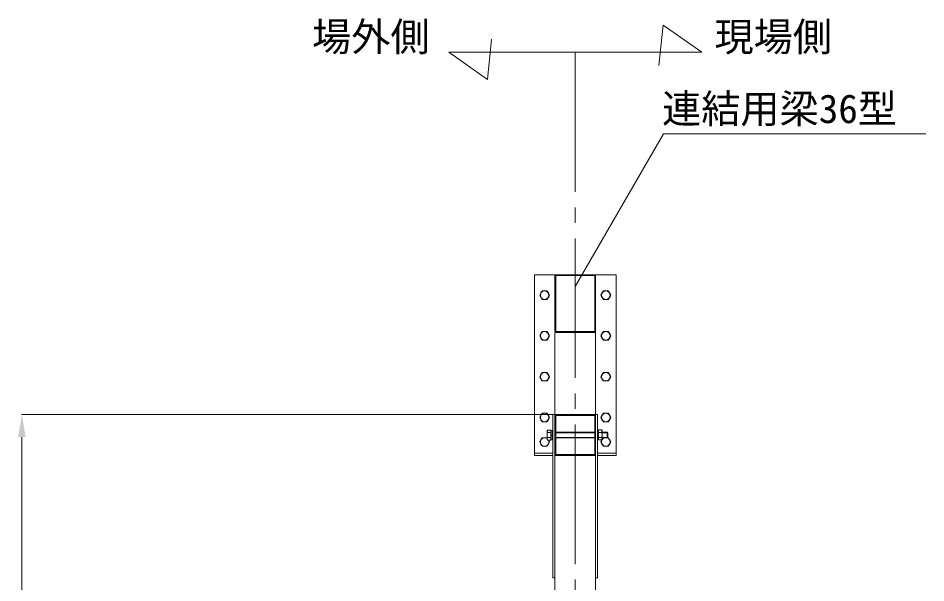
# Model space of a CAD drawing. Units: millimetres, scale not verified. Extents: x 14020 to 34145, y -14438 to 14438.
# Drawn here: x 26855 to 29079, y 7812 to 9196 of the extents above; entities that cross this region are included whole.
import ezdxf
from ezdxf.enums import TextEntityAlignment as Align

# ---------------------------------------------------------------- set-up
doc = ezdxf.new("R2010")
doc.units = ezdxf.units.MM
doc.header["$LTSCALE"] = 38
doc.linetypes.add('CHAIN2', pattern=[12, 9, -1, 1, -1])
for name, color, linetype, lineweight in [('0-6_ﾎﾞﾙﾄ類', 2, 'Continuous', 18), ('0-B_寸法', 3, 'Continuous', 18), ('1-3_通芯', 1, 'CHAIN2', 18), ('1-7_標準柱', 7, 'Continuous', 18), ('1-8_文字', 7, 'Continuous', 18), ('1-A_連結用梁36', 7, 'Continuous', 18)]:
    doc.layers.add(name, color=color, linetype=linetype, lineweight=lineweight)
doc.styles.add('ＭＳ ゴシック', font='')
doc.styles.get('ＭＳ ゴシック').set_extended_font_data('MS Gothic')

msp = doc.modelspace()

# ---------------------------------------------------------------- linework, layer by layer
at = {"layer": '0-6_ﾎﾞﾙﾄ類'}
for p, q in [((28151, 8185), (28152.62, 8186.62)), ((28285.6, 8185.33), (28283.98, 8186.95)), ((28151, 8185), (28151, 8164)), ((28151, 8164), (28152.62, 8162.38)), ((28152.62, 8180.55), (28160, 8180.55)), ((28152.62, 8168.45), (28160, 8168.45)), ((28160, 8174.5), (28163, 8175.3)), ((28160, 8173.7), (28163, 8174.5)), ((28172.1, 8181.5), (28267.5, 8181.5)), ((28172.1, 8180.3), (28267.5, 8180.3)), ((28172.1, 8168.7), (28267.5, 8168.7)), ((28172.1, 8167.5), (28267.5, 8167.5)), ((28283.98, 8180.88), (28276.6, 8180.88)), ((28283.98, 8168.75), (28276.6, 8168.75)), ((28285.6, 8164.32), (28283.98, 8162.7)), ((28285.6, 8185.33), (28285.6, 8164.32)), ((28285.6, 8181.5), (28298, 8181.5)), ((28285.6, 8180.3), (28299.2, 8180.3)), ((28285.6, 8168.7), (28299.2, 8168.7)), ((28285.6, 8167.5), (28298, 8167.5)), ((28298, 8181.5), (28298, 8167.5)), ((28298, 8181.5), (28300, 8179.5)), ((28298, 8167.5), (28300, 8169.5)), ((28300, 8179.5), (28300, 8169.5))]:
    msp.add_line(p, q, dxfattribs=at)
for points in [[(28138.75, 8528), (28132.67, 8517.5), (28138.75, 8507), (28150.85, 8507), (28156.93, 8517.5), (28150.85, 8528)], [(28288.75, 8528), (28282.68, 8517.5), (28288.75, 8507), (28300.85, 8507), (28306.92, 8517.5), (28300.85, 8528)], [(28138.75, 8428), (28132.67, 8417.5), (28138.75, 8407), (28150.85, 8407), (28156.93, 8417.5), (28150.85, 8428)], [(28288.75, 8428), (28282.68, 8417.5), (28288.75, 8407), (28300.85, 8407), (28306.92, 8417.5), (28300.85, 8428)], [(28138.75, 8328), (28132.67, 8317.5), (28138.75, 8307), (28150.85, 8307), (28156.93, 8317.5), (28150.85, 8328)], [(28288.75, 8328), (28282.68, 8317.5), (28288.75, 8307), (28300.85, 8307), (28306.92, 8317.5), (28300.85, 8328)], [(28138.75, 8228), (28132.67, 8217.5), (28138.75, 8207), (28150.85, 8207), (28156.93, 8217.5), (28150.85, 8228)], [(28288.75, 8228), (28282.68, 8217.5), (28288.75, 8207), (28300.85, 8207), (28306.92, 8217.5), (28300.85, 8228)], [(28163, 8163.15), (28163, 8185.85), (28160, 8185.85), (28160, 8163.15)], [(28163, 8163.5), (28163, 8185.5), (28165.3, 8185.5), (28165.3, 8163.5)], [(28276.6, 8185.82), (28276.6, 8163.82), (28274.3, 8163.82), (28274.3, 8185.82)]]:
    msp.add_lwpolyline(points, close=True, dxfattribs=at)
for points in [[(28152.62, 8162.38), (28160, 8162.38), (28160, 8186.62), (28152.62, 8186.62)], [(28283.98, 8162.7), (28276.6, 8162.7), (28276.6, 8186.95), (28283.98, 8186.95)], [(28151, 8167.75), (28150.85, 8168), (28138.75, 8168), (28132.67, 8157.5), (28138.75, 8147), (28150.85, 8147), (28156.93, 8157.5), (28154.1, 8162.38)], [(28288.45, 8167.5), (28282.68, 8157.5), (28288.75, 8147), (28300.85, 8147), (28306.92, 8157.5), (28300.85, 8168), (28298.5, 8168)]]:
    msp.add_lwpolyline(points, dxfattribs=at)
for centre in [(28144.8, 8517.5), (28294.8, 8517.5), (28144.8, 8417.5), (28294.8, 8417.5), (28144.8, 8317.5), (28294.8, 8317.5), (28144.8, 8217.5), (28294.8, 8217.5)]:
    msp.add_circle(centre, 10.5, dxfattribs=at)
for centre, radius, start, end in [((28144.8, 8517.5), 11, 132.659, 167.341), ((28144.8, 8517.5), 11, 72.659, 107.341), ((28144.8, 8517.5), 11, 12.659, 47.341), ((28294.8, 8517.5), 11, 132.659, 167.341), ((28294.8, 8517.5), 11, 72.659, 107.341), ((28294.8, 8517.5), 11, 12.659, 47.341), ((28144.8, 8517.5), 11, 192.659, 227.341), ((28144.8, 8517.5), 11, 252.659, 287.341), ((28144.8, 8517.5), 11, 312.659, 347.341), ((28294.8, 8517.5), 11, 192.659, 227.341), ((28294.8, 8517.5), 11, 252.659, 287.341), ((28294.8, 8517.5), 11, 312.659, 347.341), ((28144.8, 8417.5), 11, 132.659, 167.341), ((28144.8, 8417.5), 11, 192.659, 227.341), ((28144.8, 8417.5), 11, 72.659, 107.341), ((28144.8, 8417.5), 11, 12.659, 47.341), ((28144.8, 8417.5), 11, 312.659, 347.341), ((28294.8, 8417.5), 11, 132.659, 167.341), ((28294.8, 8417.5), 11, 192.659, 227.341), ((28294.8, 8417.5), 11, 72.659, 107.341), ((28294.8, 8417.5), 11, 12.659, 47.341), ((28294.8, 8417.5), 11, 312.659, 347.341), ((28144.8, 8417.5), 11, 252.659, 287.341), ((28294.8, 8417.5), 11, 252.659, 287.341), ((28144.8, 8317.5), 11, 132.659, 167.341), ((28144.8, 8317.5), 11, 72.659, 107.341), ((28144.8, 8317.5), 11, 12.659, 47.341), ((28294.8, 8317.5), 11, 132.659, 167.341), ((28294.8, 8317.5), 11, 72.659, 107.341), ((28294.8, 8317.5), 11, 12.659, 47.341), ((28144.8, 8317.5), 11, 192.659, 227.341), ((28144.8, 8317.5), 11, 252.659, 287.341), ((28144.8, 8317.5), 11, 312.659, 347.341), ((28294.8, 8317.5), 11, 192.659, 227.341), ((28294.8, 8317.5), 11, 252.659, 287.341), ((28294.8, 8317.5), 11, 312.659, 347.341), ((28144.8, 8217.5), 11, 132.659, 167.341), ((28144.8, 8217.5), 11, 192.659, 227.341), ((28144.8, 8217.5), 11, 72.659, 107.341), ((28144.8, 8217.5), 11, 12.659, 47.341), ((28144.8, 8217.5), 11, 312.659, 347.341), ((28294.8, 8217.5), 11, 132.659, 167.341), ((28294.8, 8217.5), 11, 192.659, 227.341), ((28294.8, 8217.5), 11, 72.659, 107.341), ((28294.8, 8217.5), 11, 12.659, 47.341), ((28294.8, 8217.5), 11, 312.659, 347.341), ((28144.8, 8217.5), 11, 252.659, 287.341), ((28155.65, 8183.6), 4.28, 135, 225), ((28280.95, 8183.93), 4.28, 315, 45), ((28294.8, 8217.5), 11, 252.659, 287.341), ((28144.8, 8157.5), 11, 132.659, 167.341), ((28144.8, 8157.5), 10.5, 53.809, 27.668), ((28144.8, 8157.5), 11, 72.659, 107.341), ((28163.12, 8174.5), 12.12, 150, 210), ((28155.65, 8165.4), 4.28, 135, 225), ((28280.95, 8165.73), 4.28, 315, 45), ((28273.48, 8174.82), 12.12, 330, 30), ((28294.8, 8157.5), 11, 132.659, 167.341), ((28294.8, 8157.5), 10.5, 107.753, 72.256), ((28294.8, 8157.5), 11, 12.659, 47.341), ((28144.8, 8157.5), 11, 192.659, 227.341), ((28144.8, 8157.5), 11, 252.659, 287.341), ((28144.8, 8157.5), 11, 312.659, 347.341), ((28144.8, 8157.5), 11, 12.659, 26.311), ((28294.8, 8157.5), 11, 192.659, 227.341), ((28294.8, 8157.5), 11, 252.659, 287.341), ((28294.8, 8157.5), 11, 312.659, 347.341)]:
    msp.add_arc(centre, radius, start, end, dxfattribs=at)
at = {"layer": '0-B_寸法'}
for p, q in [((28164.3, 8224.5), (26862.8, 8224.5)), ((26863.8, 8169.5), (26863.8, 3779.5))]:
    msp.add_line(p, q, dxfattribs=at)
at = {"layer": '0-B_寸法', "color": 91}
msp.add_solid([(26854.62, 8169.5), (26863.8, 8224.5), (26872.97, 8169.5)], dxfattribs=at)
at = {"layer": '1-3_通芯'}
msp.add_line((28219.8, 9112.5), (28219.8, 2219.05), dxfattribs=at)
at = {"layer": '1-7_標準柱'}
for points in [[(28165.3, 8224.5), (28169.8, 8224.5), (28169.8, 7824.5), (28165.3, 7824.5)], [(28274.3, 8224.5), (28269.8, 8224.5), (28269.8, 7824.5), (28274.3, 7824.5)]]:
    msp.add_lwpolyline(points, close=True, dxfattribs=at)
msp.add_lwpolyline([(28269.8, 7774.5), (28269.8, 8124.5), (28169.8, 8124.5), (28169.8, 7780.57)], dxfattribs=at)
at = {"layer": '1-8_文字'}
for p, q in [((28219.8, 8538.18), (28435.9, 8912.5)), ((28435.9, 8912.5), (28436.27, 8912.5)), ((28436.27, 8912.5), (29079.03, 8912.5))]:
    msp.add_line(p, q, dxfattribs=at)
for points in [[(28529.75, 9112.5), (28435.15, 9179.25), (28424.72, 9080.25)], [(28529.75, 9112.5), (27909.85, 9112.5), (28004.45, 9045.75), (28014.88, 9144.75)]]:
    msp.add_lwpolyline(points, dxfattribs=at)
at = {"layer": '1-A_連結用梁36'}
for p, q in [((28169.8, 8565.2), (28169.8, 8476.07)), ((28267.5, 8567.5), (28172.1, 8567.5)), ((28169.8, 8476.07), (28169.8, 8428.38)), ((28172.1, 8426.08), (28267.5, 8426.08)), ((28169.8, 8222.2), (28169.8, 8126.8)), ((28267.5, 8224.5), (28172.1, 8224.5)), ((28269.8, 8126.8), (28269.8, 8222.2)), ((28169.8, 8124.5), (28269.8, 8124.5)), ((28172.1, 8124.5), (28267.5, 8124.5))]:
    msp.add_line(p, q, dxfattribs=at)
for points in [[(28274.3, 8124.5), (28319.8, 8124.5), (28319.8, 8567.5), (28119.8, 8567.5), (28119.8, 8124.5), (28165.3, 8124.5)], [(28269.8, 8428.38), (28269.8, 8476.07), (28269.8, 8565.2)]]:
    msp.add_lwpolyline(points, dxfattribs=at)
for points in [[(28172.1, 8476.07), (28172.1, 8428.38), (28267.5, 8428.38), (28267.5, 8476.07), (28267.5, 8565.2), (28172.1, 8565.2)], [(28169.8, 8426.08), (28269.8, 8426.08), (28269.8, 8224.5), (28169.8, 8224.5)], [(28172.1, 8126.8), (28267.5, 8126.8), (28267.5, 8222.2), (28172.1, 8222.2)], [(28119.8, 8130.5), (28119.8, 8124.5), (28165.3, 8124.5), (28165.3, 8130.5)], [(28319.8, 8130.5), (28319.8, 8124.5), (28274.3, 8124.5), (28274.3, 8130.5)]]:
    msp.add_lwpolyline(points, close=True, dxfattribs=at)
for centre, start, end in [((28172.1, 8565.2), 90, 180), ((28267.5, 8565.2), 0, 90), ((28172.1, 8428.38), 180, 270), ((28267.5, 8428.38), 270, 0), ((28172.1, 8222.2), 90, 180), ((28267.5, 8222.2), 0, 90), ((28172.1, 8126.8), 180, 270), ((28267.5, 8126.8), 270, 0)]:
    msp.add_arc(centre, 2.3, start, end, dxfattribs=at)

# ---------------------------------------------------------------- texts
at = {"layer": '1-8_文字', "style": 'ＭＳ ゴシック'}
for s, p in [('場外側', (27574.92, 9094.25)), ('現場側', (28561.07, 9094.25)), ('連結用梁36型', (28432.58, 8917.9))]:
    msp.add_text(s, height=70.38, dxfattribs=at).set_placement(p, align=Align.BOTTOM_LEFT)

doc.saveas('drawing.dxf')
